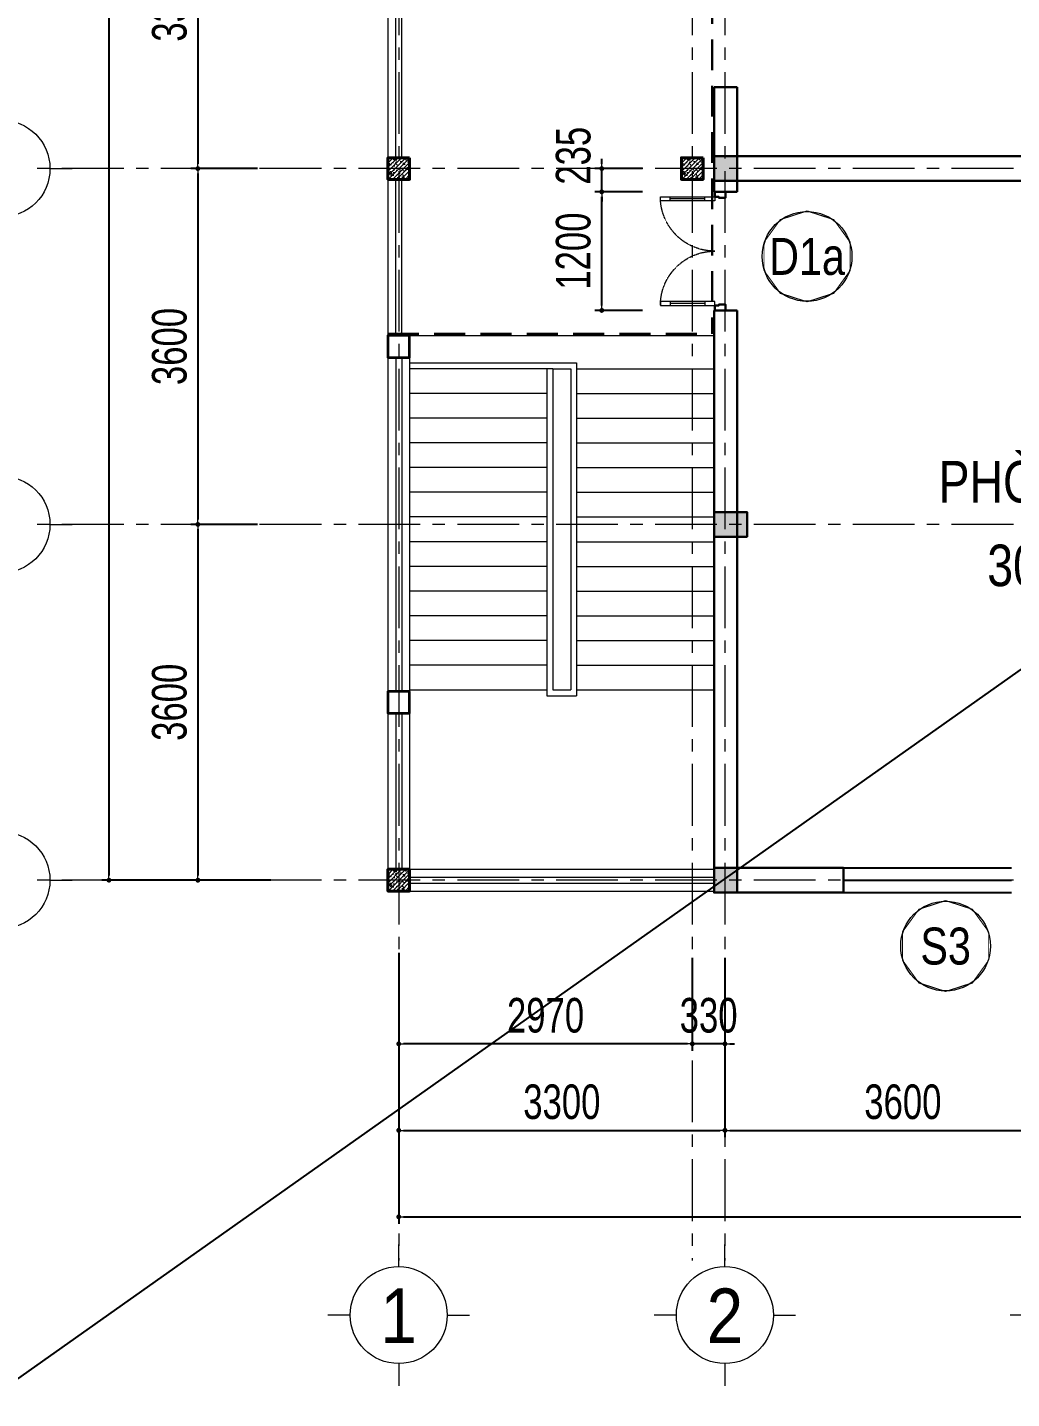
# Model space of a CAD drawing. Header units: millimetres. Extents: x -519517 to -431282, y -372679 to 113618.
# Drawn here: x -479147 to -469191, y -16782 to -2908 of the extents above; entities that cross this region are included whole.
import ezdxf
from ezdxf.enums import TextEntityAlignment as Align

# ---------------------------------------------------------------- set-up
doc = ezdxf.new("R2010")
doc.units = ezdxf.units.MM
doc.header["$LTSCALE"] = 5
for name, pattern in [('CENTER2', [28.575, 19.05, -3.175, 3.175, -3.175]), ('CENTERX2', [4, 2.5, -0.5, 0.5, -0.5]), ('DASHDOT', [1, 0.5, -0.25, 0, -0.25]), ('HIDDEN2', [0.1875, 0.125, -0.0625])]:
    doc.linetypes.add(name, pattern=pattern)
doc.layers.get('0').update_dxf_attribs({"linetype": 'CENTER2'})
for name, color, linetype, lineweight in [('03', 252, 'Continuous', 30), ('BICO-4-NET CAT KT', 4, 'Continuous', 35), ('BICO-9-NÉT CỬA', 9, 'Continuous', 25), ('cat2', 22, 'Continuous', 30), ('LC Dim', 8, 'Continuous', 18), ('LC Hatch', 252, 'Continuous', 9), ('LC ISO', 153, 'Continuous', 13), ('LC Net dam 1', 30, 'Continuous', 30), ('LC Net dam2', 6, 'Continuous', 40), ('LC Net manh', 9, 'Continuous', 5), ('LC Net truc', 79, 'DASHDOT', 13), ('LC Text1', 3, 'Continuous', 20), ('LC Text2', 7, 'Continuous', 25), ('manh1', 67, 'Continuous', 13), ('thay1', 63, 'Continuous', 18)]:
    doc.layers.add(name, color=color, linetype=linetype, lineweight=lineweight)
doc.layers.add('KCS_Plotter', color=11, linetype='Continuous', plot=False)
doc.styles.add('General text 2', font='arial.ttf')
doc.styles.add('HOATBIF', font='hoatbif.shx', dxfattribs={"width": 0.75})
doc.styles.add('LC 1', font='VHAVANB.TTF')
doc.styles.add('T2', font='VHARIAL.TTF', dxfattribs={"width": 0.8})
doc.dimstyles.new('Copy of 1-110', dxfattribs={"dimscale": 110, "dimtxt": 2.5, "dimasz": 0.35, "dimexe": 0.5, "dimexo": 0, "dimgap": 0.8, "dimtad": 1, "dimdec": 0, "dimzin": 0, "dimdsep": 46, "dimtxsty": 'HOATBIF', "dimblk1": 'DOT', "dimblk2": 'DOT', "dimsah": 1, "dimcen": -1, "dimdle": 1, "dimclrd": 256, "dimclre": 256, "dimclrt": 4, "dimadec": 3, "dimazin": 2, "dimtfac": 0.333333, "dimtdec": 0, "dimtix": 1, "dimtmove": 2, "dimatfit": 3, "dimldrblk": 'DOT', "dimfxl": 1, "dimtvp": 0.833333, "dimtolj": 1, "dimtzin": 0, "dimarcsym": 0})

# ---------------------------------------------------------------- blocks, each defined once
blk = doc.blocks.new('DOT')
at = {"color": 0, "linetype": 'ByBlock'}
blk.add_line((-0.5, 0), (-1, 0), dxfattribs=at)
at = {"color": 0, "linetype": 'ByBlock', "const_width": 0.5}
blk.add_lwpolyline([(-0.25, 0, 1), (0.25, 0, 1)], format="xyb", close=True, dxfattribs=at)
blk = doc.blocks.new('*D171')
at = {"layer": 'Defpoints', "color": 0, "transparency": 16777216}
for p in [(-475391, -13113), (-472091, -13113), (-472091, -14068)]:
    blk.add_point(p, dxfattribs=at)
at = {"layer": 'LC Dim', "lineweight": -2, "transparency": 16777216}
for p, q in [((-475391, -13113), (-475391, -14138)), ((-472091, -13113), (-472091, -14138)), ((-475342, -14068), (-472140, -14068))]:
    blk.add_line(p, q, dxfattribs=at)
at = {"layer": 'LC Dim', "lineweight": -2, "transparency": 16777216, "xscale": 49, "yscale": 49, "zscale": 49, "rotation": 180}
blk.add_blockref('DOT', (-475391, -14068), dxfattribs=at)
at = {"layer": 'LC Dim', "lineweight": -2, "transparency": 16777216, "xscale": 49, "yscale": 49, "zscale": 49}
blk.add_blockref('DOT', (-472091, -14068), dxfattribs=at)
at = {"layer": 'LC Dim', "color": 4, "transparency": 16777216, "insert": (-473741, -13781), "char_height": 350, "attachment_point": 5, "style": 'HOATBIF'}
blk.add_mtext('\\A1;3300', dxfattribs=at)
blk = doc.blocks.new('_Dot')
at = {"color": 0, "linetype": 'ByBlock', "lineweight": -2}
blk.add_line((-0.5, 0), (-1, 0), dxfattribs=at)
at = {"color": 0, "linetype": 'ByBlock', "const_width": 0.5}
blk.add_lwpolyline([(-0.25, 0, 1), (0.25, 0, 1)], format="xyb", close=True, dxfattribs=at)
blk = doc.blocks.new('*D172')
at = {"layer": 'Defpoints', "color": 0, "transparency": 16777216}
for p in [(-472091, -13113), (-468491, -13338), (-468491, -14068)]:
    blk.add_point(p, dxfattribs=at)
at = {"layer": 'LC Dim', "lineweight": -2, "transparency": 16777216}
for p, q in [((-472091, -13113), (-472091, -14138)), ((-468491, -13338), (-468491, -14138)), ((-472042, -14068), (-468540, -14068))]:
    blk.add_line(p, q, dxfattribs=at)
at = {"layer": 'LC Dim', "lineweight": -2, "transparency": 16777216, "xscale": 49, "yscale": 49, "zscale": 49, "rotation": 180}
blk.add_blockref('DOT', (-472091, -14068), dxfattribs=at)
at = {"layer": 'LC Dim', "lineweight": -2, "transparency": 16777216, "xscale": 49, "yscale": 49, "zscale": 49}
blk.add_blockref('DOT', (-468491, -14068), dxfattribs=at)
at = {"layer": 'LC Dim', "color": 4, "transparency": 16777216, "insert": (-470291, -13781), "char_height": 350, "attachment_point": 5, "style": 'HOATBIF'}
blk.add_mtext('\\A1;3600', dxfattribs=at)
blk = doc.blocks.new('*D178')
at = {"layer": 'Defpoints', "color": 0, "transparency": 16777216}
for p in [(-475391, -13338), (-449791, -13338), (-449791, -14943)]:
    blk.add_point(p, dxfattribs=at)
at = {"layer": 'LC Dim', "lineweight": -2, "transparency": 16777216}
for p, q in [((-475391, -13338), (-475391, -15013)), ((-449791, -13338), (-449791, -15013)), ((-475342, -14943), (-449840, -14943))]:
    blk.add_line(p, q, dxfattribs=at)
at = {"layer": 'LC Dim', "lineweight": -2, "transparency": 16777216, "xscale": 49, "yscale": 49, "zscale": 49, "rotation": 180}
blk.add_blockref('DOT', (-475391, -14943), dxfattribs=at)
at = {"layer": 'LC Dim', "lineweight": -2, "transparency": 16777216, "xscale": 49, "yscale": 49, "zscale": 49}
blk.add_blockref('DOT', (-449791, -14943), dxfattribs=at)
at = {"layer": 'LC Dim', "color": 4, "transparency": 16777216, "insert": (-462591, -14656), "char_height": 350, "attachment_point": 5, "style": 'HOATBIF'}
blk.add_mtext('\\A1;25600', dxfattribs=at)
blk = doc.blocks.new('TTRUC')
at = {"layer": 'LC ISO'}
for p, q in [((0, 6.95), (0, 10.13)), ((-6.95, 0), (-10.13, 0)), ((6.95, 0), (10.13, 0)), ((0, -6.95), (0, -10.13))]:
    blk.add_line(p, q, dxfattribs=at)
at = {"layer": 'LC Net manh'}
blk.add_circle((0, 0), 6.95, dxfattribs=at)
blk = doc.blocks.new('*D183')
at = {"layer": 'Defpoints', "color": 0, "transparency": 16777216}
for p in [(-476821, -987), (-477423, -4337), (-476821, -4337)]:
    blk.add_point(p, dxfattribs=at)
at = {"layer": 'LC Dim', "lineweight": -2, "transparency": 16777216}
for p, q in [((-476821, -987), (-477493, -987)), ((-477423, -1036), (-477423, -4288)), ((-476821, -4337), (-477493, -4337))]:
    blk.add_line(p, q, dxfattribs=at)
at = {"layer": 'LC Dim', "lineweight": -2, "transparency": 16777216, "xscale": 49, "yscale": 49, "zscale": 49}
for p, rotation in [((-477423, -987), 90), ((-477423, -4337), 270)]:
    blk.add_blockref('DOT', p, dxfattribs=dict(at, rotation=rotation))
at = {"layer": 'LC Dim', "color": 4, "transparency": 16777216, "insert": (-477710, -2662), "char_height": 350, "attachment_point": 5, "rotation": 90, "style": 'HOATBIF'}
blk.add_mtext('\\A1;3350', dxfattribs=at)
blk = doc.blocks.new('*D184')
at = {"layer": 'Defpoints', "color": 0, "transparency": 16777216}
for p in [(-476821, -4337), (-477423, -7937), (-476821, -7937)]:
    blk.add_point(p, dxfattribs=at)
at = {"layer": 'LC Dim', "lineweight": -2, "transparency": 16777216}
for p, q in [((-476821, -4337), (-477493, -4337)), ((-477423, -4386), (-477423, -7888)), ((-476821, -7937), (-477493, -7937))]:
    blk.add_line(p, q, dxfattribs=at)
at = {"layer": 'LC Dim', "lineweight": -2, "transparency": 16777216, "xscale": 49, "yscale": 49, "zscale": 49}
for p, rotation in [((-477423, -4337), 90), ((-477423, -7937), 270)]:
    blk.add_blockref('DOT', p, dxfattribs=dict(at, rotation=rotation))
at = {"layer": 'LC Dim', "color": 4, "transparency": 16777216, "insert": (-477710, -6137), "char_height": 350, "attachment_point": 5, "rotation": 90, "style": 'HOATBIF'}
blk.add_mtext('\\A1;3600', dxfattribs=at)
blk = doc.blocks.new('*D185')
at = {"layer": 'Defpoints', "color": 0, "transparency": 16777216}
for p in [(-476821, -7937), (-477423, -11537), (-476821, -11537)]:
    blk.add_point(p, dxfattribs=at)
at = {"layer": 'LC Dim', "lineweight": -2, "transparency": 16777216}
for p, q in [((-476821, -7937), (-477493, -7937)), ((-477423, -7986), (-477423, -11488)), ((-476821, -11537), (-477493, -11537))]:
    blk.add_line(p, q, dxfattribs=at)
at = {"layer": 'LC Dim', "lineweight": -2, "transparency": 16777216, "xscale": 49, "yscale": 49, "zscale": 49}
for p, rotation in [((-477423, -7937), 90), ((-477423, -11537), 270)]:
    blk.add_blockref('DOT', p, dxfattribs=dict(at, rotation=rotation))
at = {"layer": 'LC Dim', "color": 4, "transparency": 16777216, "insert": (-477710, -9737), "char_height": 350, "attachment_point": 5, "rotation": 90, "style": 'HOATBIF'}
blk.add_mtext('\\A1;3600', dxfattribs=at)
blk = doc.blocks.new('*D186')
at = {"layer": 'Defpoints', "color": 0, "transparency": 16777216}
for p in [(-476684, 12813), (-478323, -11537), (-476684, -11537)]:
    blk.add_point(p, dxfattribs=at)
at = {"layer": 'LC Dim', "lineweight": -2, "transparency": 16777216}
for p, q in [((-476684, 12813), (-478393, 12813)), ((-478323, 12764), (-478323, -11488)), ((-476684, -11537), (-478393, -11537))]:
    blk.add_line(p, q, dxfattribs=at)
at = {"layer": 'LC Dim', "lineweight": -2, "transparency": 16777216, "xscale": 49, "yscale": 49, "zscale": 49}
for p, rotation in [((-478323, 12813), 90), ((-478323, -11537), 270)]:
    blk.add_blockref('DOT', p, dxfattribs=dict(at, rotation=rotation))
at = {"layer": 'LC Dim', "color": 4, "transparency": 16777216, "insert": (-478610, 638), "char_height": 350, "attachment_point": 5, "rotation": 90, "style": 'HOATBIF'}
blk.add_mtext('\\A1;24350', dxfattribs=at)
blk = doc.blocks.new('*U110')
at = {"layer": 'Defpoints'}
blk.add_lwpolyline([(0, 4.25), (-2.5, 3.44), (-4.04, 1.31), (-4.04, -1.31), (-2.5, -3.44), (0, -4.25), (2.5, -3.44), (4.04, -1.31), (4.04, 1.31), (2.5, 3.44)], close=True, dxfattribs=at)
at = {"layer": 'LC Text1', "style": 'General text 2', "width": 0.8, "flags": 8}
blk.add_attdef('SYMBOL', text='', height=3.5, dxfattribs=at).set_placement((0, 0), align=Align.MIDDLE_CENTER)
blk.add_wipeout([(0, 4.25), (-2.5, 3.44), (-4.04, 1.31), (-4.04, -1.31), (-2.5, -3.44), (0, -4.25), (2.5, -3.44), (4.04, -1.31), (4.04, 1.31), (2.5, 3.44)]).dxf.layer = 'LC Net manh'
at = {"layer": 'LC ISO'}
blk.add_circle((0, 0), 4.25, dxfattribs=at)
blk = doc.blocks.new('*U159')
for p, q in [((-450, -90), (-450, -50)), ((-100, -70), (-450, -70)), ((-100, -90), (-100, -50)), ((-450, -1110), (-450, -1150)), ((-100, -1130), (-450, -1130)), ((-100, -1110), (-100, -1150))]:
    blk.add_line(p, q)
for points in [[(0, -50), (0, -90), (-550, -90), (-550, -50)], [(0, -1150), (0, -1110), (-550, -1110), (-550, -1150)]]:
    blk.add_lwpolyline(points, close=True)
at = {"linetype": 'HIDDEN2'}
for centre, start, end in [((0, -50), 180, 270), ((0, -1150), 90, 180)]:
    blk.add_arc(centre, 550, start, end, dxfattribs=at)
at = {"layer": '03'}
for points in [[(110, 0), (110, -60), (40, -60), (40, -50), (0, -50), (0, 0)], [(110, -1200), (110, -1140), (40, -1140), (40, -1150), (0, -1150), (0, -1200)]]:
    blk.add_lwpolyline(points, close=True, dxfattribs=at)
blk = doc.blocks.new('*D231')
at = {"layer": 'Defpoints', "color": 0, "transparency": 16777216}
for p in [(-472421, -12323), (-472091, -12323), (-472421, -13193)]:
    blk.add_point(p, dxfattribs=at)
at = {"layer": 'LC Dim', "lineweight": -2, "transparency": 16777216}
for p, q in [((-472421, -12323), (-472421, -13263)), ((-472091, -12323), (-472091, -13263)), ((-472470, -13193), (-472519, -13193)), ((-472091, -13193), (-472421, -13193)), ((-472042, -13193), (-471993, -13193))]:
    blk.add_line(p, q, dxfattribs=at)
at = {"layer": 'LC Dim', "lineweight": -2, "transparency": 16777216, "xscale": 49, "yscale": 49, "zscale": 49}
blk.add_blockref('DOT', (-472421, -13193), dxfattribs=at)
at = {"layer": 'LC Dim', "lineweight": -2, "transparency": 16777216, "xscale": 49, "yscale": 49, "zscale": 49, "rotation": 180}
blk.add_blockref('DOT', (-472091, -13193), dxfattribs=at)
at = {"layer": 'LC Dim', "color": 4, "transparency": 16777216, "insert": (-472256, -12906), "char_height": 350, "attachment_point": 5, "style": 'HOATBIF'}
blk.add_mtext('\\A1;330', dxfattribs=at)
blk = doc.blocks.new('*D232')
at = {"layer": 'Defpoints', "color": 0, "transparency": 16777216}
for p in [(-475391, -12273), (-472421, -12323), (-475391, -13193)]:
    blk.add_point(p, dxfattribs=at)
at = {"layer": 'LC Dim', "lineweight": -2, "transparency": 16777216}
for p, q in [((-475391, -12273), (-475391, -13263)), ((-472421, -12323), (-472421, -13263)), ((-472470, -13193), (-475342, -13193))]:
    blk.add_line(p, q, dxfattribs=at)
at = {"layer": 'LC Dim', "lineweight": -2, "transparency": 16777216, "xscale": 49, "yscale": 49, "zscale": 49, "rotation": 180}
blk.add_blockref('DOT', (-475391, -13193), dxfattribs=at)
at = {"layer": 'LC Dim', "lineweight": -2, "transparency": 16777216, "xscale": 49, "yscale": 49, "zscale": 49}
blk.add_blockref('DOT', (-472421, -13193), dxfattribs=at)
at = {"layer": 'LC Dim', "color": 4, "transparency": 16777216, "insert": (-473906, -12906), "char_height": 350, "attachment_point": 5, "style": 'HOATBIF'}
blk.add_mtext('\\A1;2970', dxfattribs=at)
blk = doc.blocks.new('*D264')
at = {"layer": 'Defpoints', "color": 0, "transparency": 16777216}
for p in [(-473337, -4572), (-472926, -4572), (-472926, -5772)]:
    blk.add_point(p, dxfattribs=at)
at = {"layer": 'LC Dim', "lineweight": -2, "transparency": 16777216}
for p, q in [((-472926, -4572), (-473407, -4572)), ((-473337, -5723), (-473337, -4621)), ((-472926, -5772), (-473407, -5772))]:
    blk.add_line(p, q, dxfattribs=at)
at = {"layer": 'LC Dim', "lineweight": -2, "transparency": 16777216, "xscale": 49, "yscale": 49, "zscale": 49}
for p, rotation in [((-473337, -4572), 90), ((-473337, -5772), 270)]:
    blk.add_blockref('DOT', p, dxfattribs=dict(at, rotation=rotation))
at = {"layer": 'LC Dim', "color": 4, "transparency": 16777216, "insert": (-473624, -5172), "char_height": 350, "attachment_point": 5, "rotation": 90, "style": 'HOATBIF'}
blk.add_mtext('\\A1;1200', dxfattribs=at)
blk = doc.blocks.new('*D268')
at = {"layer": 'Defpoints', "color": 0, "transparency": 16777216}
for p in [(-473337, -4337), (-472926, -4337), (-472926, -4572)]:
    blk.add_point(p, dxfattribs=at)
at = {"layer": 'LC Dim', "lineweight": -2, "transparency": 16777216}
for p, q in [((-473337, -4288), (-473337, -4239)), ((-472926, -4337), (-473407, -4337)), ((-473337, -4572), (-473337, -4337)), ((-472926, -4572), (-473407, -4572)), ((-473337, -4621), (-473337, -4670))]:
    blk.add_line(p, q, dxfattribs=at)
at = {"layer": 'LC Dim', "lineweight": -2, "transparency": 16777216, "xscale": 49, "yscale": 49, "zscale": 49}
for p, rotation in [((-473337, -4337), 270), ((-473337, -4572), 90)]:
    blk.add_blockref('DOT', p, dxfattribs=dict(at, rotation=rotation))
at = {"layer": 'LC Dim', "color": 4, "transparency": 16777216, "insert": (-473624, -4207), "char_height": 350, "attachment_point": 5, "rotation": 90, "style": 'HOATBIF'}
blk.add_mtext('\\A1;235', dxfattribs=at)

msp = doc.modelspace()

# ---------------------------------------------------------------- hatches: boundary and pattern name
at = {"layer": 'LC Hatch'}
h = msp.add_hatch(dxfattribs=at)
h.set_pattern_fill('BETONG', color=256, scale=20, pattern_type=2)
h.set_pattern_definition([(0, (-24359.99, -44777.42), (0, 103.923048), [2.5, -57.5]), (0, (-24359.99, -44773.09), (0, 103.923048), [2.5, -57.5]), (120, (-24359.99, -44777.42), (-90, -51.961524), [2.5, -57.5]), (120, (-24356.24, -44775.25), (-90, -51.961524), [2.5, -57.5]), (0, (-24329.99, -44725.46), (0, 103.923048), [2.5, -57.5]), (0, (-24329.99, -44721.13), (0, 103.923048), [2.5, -57.5]), (120, (-24329.99, -44725.46), (-90, -51.961524), [2.5, -57.5]), (120, (-24326.24, -44723.29), (-90, -51.961524), [2.5, -57.5]), (60, (-24357.49, -44777.42), (-90, 51.961524), [2.5, -57.5]), (60, (-24361.24, -44775.25), (-90, 51.961524), [2.5, -57.5]), (60, (-24327.49, -44829.38), (-90, 51.961524), [2.5, -57.5]), (60, (-24331.24, -44827.21), (-90, 51.961524), [2.5, -57.5]), (45, (-24359.988, -44777.417), (-21.2132034, 21.2132034), []), (50, (-24359.99, -44777.42), (143.452037, -12.550427), [15, -165]), (355, (-24359.99, -44777.42), (-27.750267, 150.438427), [12, -132]), (100.4514, (-24348.03, -44778.46), (115.701876, 137.88791), [12.74804, -140.228422]), (46.1842, (-24359.99, -44737.42), (213.44821, -33.1038), [22.5, -247.5]), (96.6356, (-24342.2, -44740.18), (186.93254, 194.82357), [19.12206, -210.3426]), (351.1842, (-24359.99, -44737.42), (186.93239, 194.82372), [18, -198]), (21, (-24339.99, -44747.42), (119.38141, -80.523778), [15, -165]), (326, (-24339.99, -44747.42), (48.663066, 145.03001), [12, -132]), (71.4514, (-24330.04, -44754.13), (168.044526, 64.5061), [12.74804, -140.228422]), (37.5, (-24359.99, -44777.417), (2.431971, 66.578771), [0, -130.4, 0, -134, 0, -132.5]), (7.5, (-24359.99, -44777.42), (52.613907, 78.882342), [0, -76.4, 0, -127.4, 0, -50.5]), (327.5, (-24404.59, -44777.417), (106.764487, -4.5109743), [0, -50, 0, -156, 0, -207]), (317.5, (-24424.59, -44777.42), (116.637234, 20.020996), [0, -65, 0, -103.6, 0, -147])])
h.paths.add_polyline_path([(-475281.3, -4227.1), (-475501.3, -4227.1), (-475501.3, -4447.1), (-475281.3, -4447.1)])
h = msp.add_hatch(dxfattribs=at)
h.set_pattern_fill('BETONG', color=256, scale=20, pattern_type=2)
h.set_pattern_definition([(0, (-21389.99, -44777.42), (0, 103.923048), [2.5, -57.5]), (0, (-21389.99, -44773.09), (0, 103.923048), [2.5, -57.5]), (120, (-21389.99, -44777.42), (-90, -51.961524), [2.5, -57.5]), (120, (-21386.24, -44775.25), (-90, -51.961524), [2.5, -57.5]), (0, (-21359.99, -44725.46), (0, 103.923048), [2.5, -57.5]), (0, (-21359.99, -44721.13), (0, 103.923048), [2.5, -57.5]), (120, (-21359.99, -44725.46), (-90, -51.961524), [2.5, -57.5]), (120, (-21356.24, -44723.29), (-90, -51.961524), [2.5, -57.5]), (60, (-21387.49, -44777.42), (-90, 51.961524), [2.5, -57.5]), (60, (-21391.24, -44775.25), (-90, 51.961524), [2.5, -57.5]), (60, (-21357.49, -44829.38), (-90, 51.961524), [2.5, -57.5]), (60, (-21361.24, -44827.21), (-90, 51.961524), [2.5, -57.5]), (45, (-21389.988, -44777.417), (-21.2132034, 21.2132034), []), (50, (-21389.99, -44777.42), (143.452037, -12.550427), [15, -165]), (355, (-21389.99, -44777.42), (-27.750267, 150.438427), [12, -132]), (100.4514, (-21378.03, -44778.46), (115.701876, 137.88791), [12.74804, -140.228422]), (46.1842, (-21389.99, -44737.42), (213.44821, -33.1038), [22.5, -247.5]), (96.6356, (-21372.2, -44740.18), (186.93254, 194.82357), [19.12206, -210.3426]), (351.1842, (-21389.99, -44737.42), (186.93239, 194.82372), [18, -198]), (21, (-21369.99, -44747.42), (119.38141, -80.523778), [15, -165]), (326, (-21369.99, -44747.42), (48.663066, 145.03001), [12, -132]), (71.4514, (-21360.04, -44754.13), (168.044526, 64.5061), [12.74804, -140.228422]), (37.5, (-21389.99, -44777.417), (2.431971, 66.578771), [0, -130.4, 0, -134, 0, -132.5]), (7.5, (-21389.99, -44777.42), (52.613907, 78.882342), [0, -76.4, 0, -127.4, 0, -50.5]), (327.5, (-21434.59, -44777.417), (106.764487, -4.5109743), [0, -50, 0, -156, 0, -207]), (317.5, (-21454.59, -44777.42), (116.637234, 20.020996), [0, -65, 0, -103.6, 0, -147])])
h.paths.add_polyline_path([(-472311.3, -4227.1), (-472531.3, -4227.1), (-472531.3, -4447.1), (-472311.3, -4447.1)])
for points in [[(-471966.3, -4462.1), (-472201.3, -4462.1), (-472201.3, -4212.1), (-471966.3, -4212.1)], [(-472201.3, -7812.1), (-472201.3, -8062.1), (-471866.3, -8062.1), (-471866.3, -7812.1)], [(-471966.3, -11662.1), (-472201.3, -11662.1), (-472201.3, -11412.1), (-471966.3, -11412.1)]]:
    msp.add_hatch(color=256, dxfattribs=at).paths.add_polyline_path(points)
h = msp.add_hatch(dxfattribs=at)
h.set_pattern_fill('BETONG', color=256, scale=20, pattern_type=2)
h.set_pattern_definition([(0, (-24359.99, -51977.42), (0, 103.923048), [2.5, -57.5]), (0, (-24359.99, -51973.09), (0, 103.923048), [2.5, -57.5]), (120, (-24359.99, -51977.42), (-90, -51.961524), [2.5, -57.5]), (120, (-24356.24, -51975.25), (-90, -51.961524), [2.5, -57.5]), (0, (-24329.99, -51925.46), (0, 103.923048), [2.5, -57.5]), (0, (-24329.99, -51921.13), (0, 103.923048), [2.5, -57.5]), (120, (-24329.99, -51925.46), (-90, -51.961524), [2.5, -57.5]), (120, (-24326.24, -51923.29), (-90, -51.961524), [2.5, -57.5]), (60, (-24357.49, -51977.42), (-90, 51.961524), [2.5, -57.5]), (60, (-24361.24, -51975.25), (-90, 51.961524), [2.5, -57.5]), (60, (-24327.49, -52029.38), (-90, 51.961524), [2.5, -57.5]), (60, (-24331.24, -52027.21), (-90, 51.961524), [2.5, -57.5]), (45, (-24359.988, -51977.417), (-21.2132034, 21.2132034), []), (50, (-24359.99, -51977.42), (143.452037, -12.550427), [15, -165]), (355, (-24359.99, -51977.42), (-27.750267, 150.438427), [12, -132]), (100.4514, (-24348.03, -51978.46), (115.701876, 137.88791), [12.74804, -140.228422]), (46.1842, (-24359.99, -51937.42), (213.44821, -33.1038), [22.5, -247.5]), (96.6356, (-24342.2, -51940.18), (186.93254, 194.82357), [19.12206, -210.3426]), (351.1842, (-24359.99, -51937.42), (186.93239, 194.82372), [18, -198]), (21, (-24339.99, -51947.42), (119.38141, -80.523778), [15, -165]), (326, (-24339.99, -51947.42), (48.663066, 145.03001), [12, -132]), (71.4514, (-24330.04, -51954.13), (168.044526, 64.5061), [12.74804, -140.228422]), (37.5, (-24359.99, -51977.417), (2.431971, 66.578771), [0, -130.4, 0, -134, 0, -132.5]), (7.5, (-24359.99, -51977.42), (52.613907, 78.882342), [0, -76.4, 0, -127.4, 0, -50.5]), (327.5, (-24404.59, -51977.417), (106.764487, -4.5109743), [0, -50, 0, -156, 0, -207]), (317.5, (-24424.59, -51977.42), (116.637234, 20.020996), [0, -65, 0, -103.6, 0, -147])])
h.paths.add_polyline_path([(-475281.3, -11427.1), (-475501.3, -11427.1), (-475501.3, -11647.1), (-475281.3, -11647.1)])

# ---------------------------------------------------------------- linework, layer by layer
at = {"layer": 'BICO-4-NET CAT KT'}
for points in [[(-475281.3, -6027.1), (-475501.3, -6027.1), (-475501.3, -6247.1), (-475281.3, -6247.1)], [(-475281.3, -9627.1), (-475501.3, -9627.1), (-475501.3, -9847.1), (-475281.3, -9847.1)]]:
    msp.add_lwpolyline(points, close=True, dxfattribs=at)
at = {"layer": 'BICO-9-NÉT CỬA'}
for p, q in [((-470891.3, -11412.1), (-469191.3, -11412.1)), ((-470891.3, -11537.1), (-469191.3, -11537.1)), ((-470891.3, -11662.1), (-469191.3, -11662.1))]:
    msp.add_line(p, q, dxfattribs=at)
at = {"layer": 'cat2', "linetype": 'HIDDEN2', "ltscale": 500}
for p in [(-472221.3, 7282.9), (-475501.3, -6007.1)]:
    msp.add_line(p, (-472221.3, -6007.1), dxfattribs=at)
at = {"layer": 'LC Net dam 1'}
for p, q in [((-472201.3, -3512.1), (-471966.3, -3512.1)), ((-472201.3, -4572.1), (-472201.3, -3512.1)), ((-471966.3, -4212.1), (-471966.3, -3512.1)), ((-468366.3, -4212.1), (-471966.3, -4212.1)), ((-471966.3, -4462.1), (-472201.3, -4462.1)), ((-471966.3, -4462.1), (-472201.3, -4462.1)), ((-471966.3, -4572.1), (-472201.3, -4572.1)), ((-468616.3, -4462.1), (-471966.3, -4462.1)), ((-471966.3, -4572.1), (-471966.3, -4462.1)), ((-472201.3, -11662.1), (-472201.3, -5772.1)), ((-471966.3, -5772.1), (-472201.3, -5772.1)), ((-471966.3, -11412.1), (-471966.3, -5772.1)), ((-472201.3, -7812.1), (-472201.3, -8062.1)), ((-472201.3, -7812.1), (-472201.3, -8062.1)), ((-470891.3, -11412.1), (-471966.3, -11412.1)), ((-470891.3, -11412.1), (-470891.3, -11662.1)), ((-470891.3, -11662.1), (-472201.3, -11662.1)), ((-471966.3, -11662.1), (-472201.3, -11662.1)), ((-471966.3, -11662.1), (-472201.3, -11662.1))]:
    msp.add_line(p, q, dxfattribs=at)
for points in [[(-471966.3, -4462.1), (-472201.3, -4462.1), (-472201.3, -4212.1), (-471966.3, -4212.1)], [(-472201.3, -7812.1), (-472201.3, -8062.1), (-471866.3, -8062.1), (-471866.3, -7812.1)], [(-471966.3, -11662.1), (-472201.3, -11662.1), (-472201.3, -11412.1), (-471966.3, -11412.1)]]:
    msp.add_lwpolyline(points, close=True, dxfattribs=at)
at = {"layer": 'LC Net dam2'}
for points in [[(-475281.3, -4227.1), (-475501.3, -4227.1), (-475501.3, -4447.1), (-475281.3, -4447.1)], [(-472311.3, -4227.1), (-472531.3, -4227.1), (-472531.3, -4447.1), (-472311.3, -4447.1)], [(-475281.3, -11427.1), (-475501.3, -11427.1), (-475501.3, -11647.1), (-475281.3, -11647.1)]]:
    msp.add_lwpolyline(points, close=True, dxfattribs=at)
at = {"layer": 'LC Net truc', "linetype": 'CENTERX2', "ltscale": 50}
for p, q in [((-475391.3, 14638.7), (-475391.3, -15383.8)), ((-472421.3, 14638.7), (-472421.3, -15383.8)), ((-472091.3, 14638.7), (-472091.3, -15383.8)), ((-446173.2, -4337.1), (-479105.1, -4337.1)), ((-446173.2, -7937.1), (-479105.1, -7937.1)), ((-446173.2, -11537.1), (-479105.1, -11537.1))]:
    msp.add_line(p, q, dxfattribs=at)
at = {"layer": 'manh1'}
for p, q in [((-475421.3, -4227.1), (-475421.3, -1097.1)), ((-475361.3, -4227.1), (-475361.3, -1097.1)), ((-475421.3, -6027.1), (-475421.3, -4447.1)), ((-475361.3, -6027.1), (-475361.3, -4447.1)), ((-475421.3, -6247.1), (-475421.3, -9627.1)), ((-475361.3, -6247.1), (-475361.3, -9627.1)), ((-475421.3, -9847.1), (-475421.3, -11427.1)), ((-475361.3, -9847.1), (-475361.3, -11427.1)), ((-475281.3, -11507.1), (-472201.3, -11507.1)), ((-475281.3, -11567.1), (-472201.3, -11567.1))]:
    msp.add_line(p, q, dxfattribs=at)
at = {"layer": 'thay1'}
for p, q in [((-475501.3, 11122.9), (-475501.3, -11647.1)), ((-475501.3, -6027.1), (-472201.3, -6027.1)), ((-475281.3, -6247.1), (-475281.3, -11427.1)), ((-475281.3, -6302.1), (-473591.3, -6302.1)), ((-473831.3, -6362.1), (-475281.3, -6362.1)), ((-473891.3, -6362.1), (-473891.3, -9672.1)), ((-473831.3, -6362.1), (-473831.3, -9612.1)), ((-473831.3, -6362.1), (-473651.3, -6362.1)), ((-473651.3, -6362.1), (-473651.3, -9612.1)), ((-473591.3, -6302.1), (-473591.3, -9672.1)), ((-473591.3, -6362.1), (-472201.3, -6362.1)), ((-473891.3, -6612.1), (-475281.3, -6612.1)), ((-473591.3, -6612.1), (-472201.3, -6612.1)), ((-473891.3, -6862.1), (-475281.3, -6862.1)), ((-473591.3, -6862.1), (-472201.3, -6862.1)), ((-473891.3, -7112.1), (-475281.3, -7112.1)), ((-473591.3, -7112.1), (-472201.3, -7112.1)), ((-473891.3, -7362.1), (-475281.3, -7362.1)), ((-473591.3, -7362.1), (-472201.3, -7362.1)), ((-473891.3, -7612.1), (-475281.3, -7612.1)), ((-473591.3, -7612.1), (-472201.3, -7612.1)), ((-473891.3, -7862.1), (-475281.3, -7862.1)), ((-473591.3, -7862.1), (-472201.3, -7862.1)), ((-473891.3, -8112.1), (-475281.3, -8112.1)), ((-473591.3, -8112.1), (-472201.3, -8112.1)), ((-473891.3, -8362.1), (-475281.3, -8362.1)), ((-473591.3, -8362.1), (-472201.3, -8362.1)), ((-473891.3, -8612.1), (-475281.3, -8612.1)), ((-473591.3, -8612.1), (-472201.3, -8612.1)), ((-473891.3, -8862.1), (-475281.3, -8862.1)), ((-473591.3, -8862.1), (-472201.3, -8862.1)), ((-473891.3, -9112.1), (-475281.3, -9112.1)), ((-473591.3, -9112.1), (-472201.3, -9112.1)), ((-473891.3, -9362.1), (-475281.3, -9362.1)), ((-473591.3, -9362.1), (-472201.3, -9362.1)), ((-475281.3, -9612.1), (-473891.3, -9612.1)), ((-473891.3, -9672.1), (-473591.3, -9672.1)), ((-473831.3, -9612.1), (-473651.3, -9612.1)), ((-473591.3, -9612.1), (-472201.3, -9612.1)), ((-475281.3, -11427.1), (-472201.3, -11427.1)), ((-475501.3, -11647.1), (-472201.3, -11647.1))]:
    msp.add_line(p, q, dxfattribs=at)

# ---------------------------------------------------------------- block references
at = {"layer": 'LC ISO', "xscale": 70.63098313741592, "yscale": 70.63098313741592, "zscale": 70.63098313741592}
for p in [(-479410.3, -4337.1), (-479410.3, -7937.1), (-479410.3, -11537.1), (-475391.3, -15937.1), (-472091.3, -15937.1), (-468491.3, -15937.1)]:
    msp.add_blockref('TTRUC', p, dxfattribs=at)
at = {"layer": 'LC ISO', "ltscale": 2, "xscale": -1, "rotation": 180}
msp.add_blockref('*U159', (-472193.8, -5772.1), dxfattribs=at)
at = {"layer": 'LC Net manh'}
ref = msp.add_blockref('*U110', (-471260.5, -5225.2), dxfattribs=dict(at, xscale=106.853297256924, yscale=106.853297256924, zscale=106.853297256924))
ref.add_attrib('SYMBOL', 'D1a', dxfattribs={"layer": 'LC Text1', "height": 373.99, "style": 'General text 2', "width": 0.8}).set_placement((-471260.5, -5225.2), align=Align.MIDDLE_CENTER)
ref = msp.add_blockref('*U110', (-469858.5, -12203.4), dxfattribs=dict(at, xscale=106.853297256924, yscale=106.853297256924, zscale=106.853297256924))
ref.add_attrib('SYMBOL', 'S3', dxfattribs={"layer": 'LC Text1', "height": 373.99, "style": 'General text 2', "width": 0.8}).set_placement((-469858.5, -12203.4), align=Align.MIDDLE_CENTER)

# ---------------------------------------------------------------- texts
at = {"layer": 'LC Text1', "ltscale": 0.2, "style": 'LC 1', "width": 0.9}
for s, p in [('1', (-475391.3, -16387)), ('2', (-472091.3, -16387))]:
    msp.add_text(s, height=553, dxfattribs=at).set_placement(p, align=Align.BOTTOM_CENTER)
at = {"layer": 'LC Text2', "style": 'T2', "width": 0.8}
for s, height, p in [('phßng häc 7', 420.488, (-468284.9, -7715.5)), ('30 ch¸u', 420.49, (-468444.7, -8561.7))]:
    msp.add_text(s, height=height, dxfattribs=at).set_placement(p, align=Align.CENTER)

# ---------------------------------------------------------------- dimensions: what is measured, and where the dimension line sits
at = {"layer": 'LC Dim'}
for base, p1, p2, angle, picture, middle in [((-478323, -11537.1), (-476684.4, 12812.9), (-476684.4, -11537.1), 270, '*D186', (-478610, 637.9)), ((-477423, -4337.1), (-476821.1, -987.1), (-476821.1, -4337.1), 270, '*D183', (-477710, -2662.1)), ((-477423, -7937.1), (-476821.1, -4337.1), (-476821.1, -7937.1), 270, '*D184', (-477710, -6137.1)), ((-473336.9, -4572.1), (-472926.3, -5772.1), (-472926.3, -4572.1), 90, '*D264', (-473623.9, -5172.1)), ((-477423, -11537.1), (-476821.1, -7937.1), (-476821.1, -11537.1), 270, '*D185', (-477710, -9737.1)), ((-475391.3, -13193.2), (-472421.3, -12322.8), (-475391.3, -12272.6), 180, '*D232', (-473906.3, -12906.2)), ((-472421.3, -13193.2), (-472091.3, -12322.8), (-472421.3, -12322.8), 180, '*D231', (-472256.3, -12906.2))]:
    dim = msp.add_linear_dim(base=base, p1=p1, p2=p2, angle=angle, dimstyle='Copy of 1-110', override={"dimscale": 140}, dxfattribs=at)
    dim.commit()
    dim.dimension.update_dxf_attribs({"geometry": picture, "text_midpoint": middle})
dim = msp.add_linear_dim(base=(-473336.9, -4337.1), p1=(-472926.3, -4572.1), p2=(-472926.3, -4337.1), angle=90, dimstyle='Copy of 1-110', override={"dimscale": 140}, dxfattribs=at)
dim.commit()
dim.dimension.update_dxf_attribs({"geometry": '*D268', "text_midpoint": (-473623.9, -4207.2), "dimtype": 160})
for base, p1, p2, picture, middle in [((-472091.3, -14068.2), (-475391.3, -13113), (-472091.3, -13113), '*D171', (-473741.3, -13781.2)), ((-468491.3, -14068.2), (-472091.3, -13113), (-468491.3, -13337.9), '*D172', (-470291.3, -13781.2)), ((-449791.3, -14943.2), (-475391.3, -13337.9), (-449791.3, -13337.9), '*D178', (-462591.3, -14656.2))]:
    dim = msp.add_linear_dim(base=base, p1=p1, p2=p2, dimstyle='Copy of 1-110', override={"dimscale": 140}, dxfattribs=at)
    dim.commit()
    dim.dimension.update_dxf_attribs({"geometry": picture, "text_midpoint": middle})

# ---------------------------------------------------------------- next in the draw order: linework, layer by layer
at = {"layer": 'KCS_Plotter'}
msp.add_line((-490081.8, -24243.4), (-431281.8, 17336.6), dxfattribs=at)

doc.saveas('drawing.dxf')
